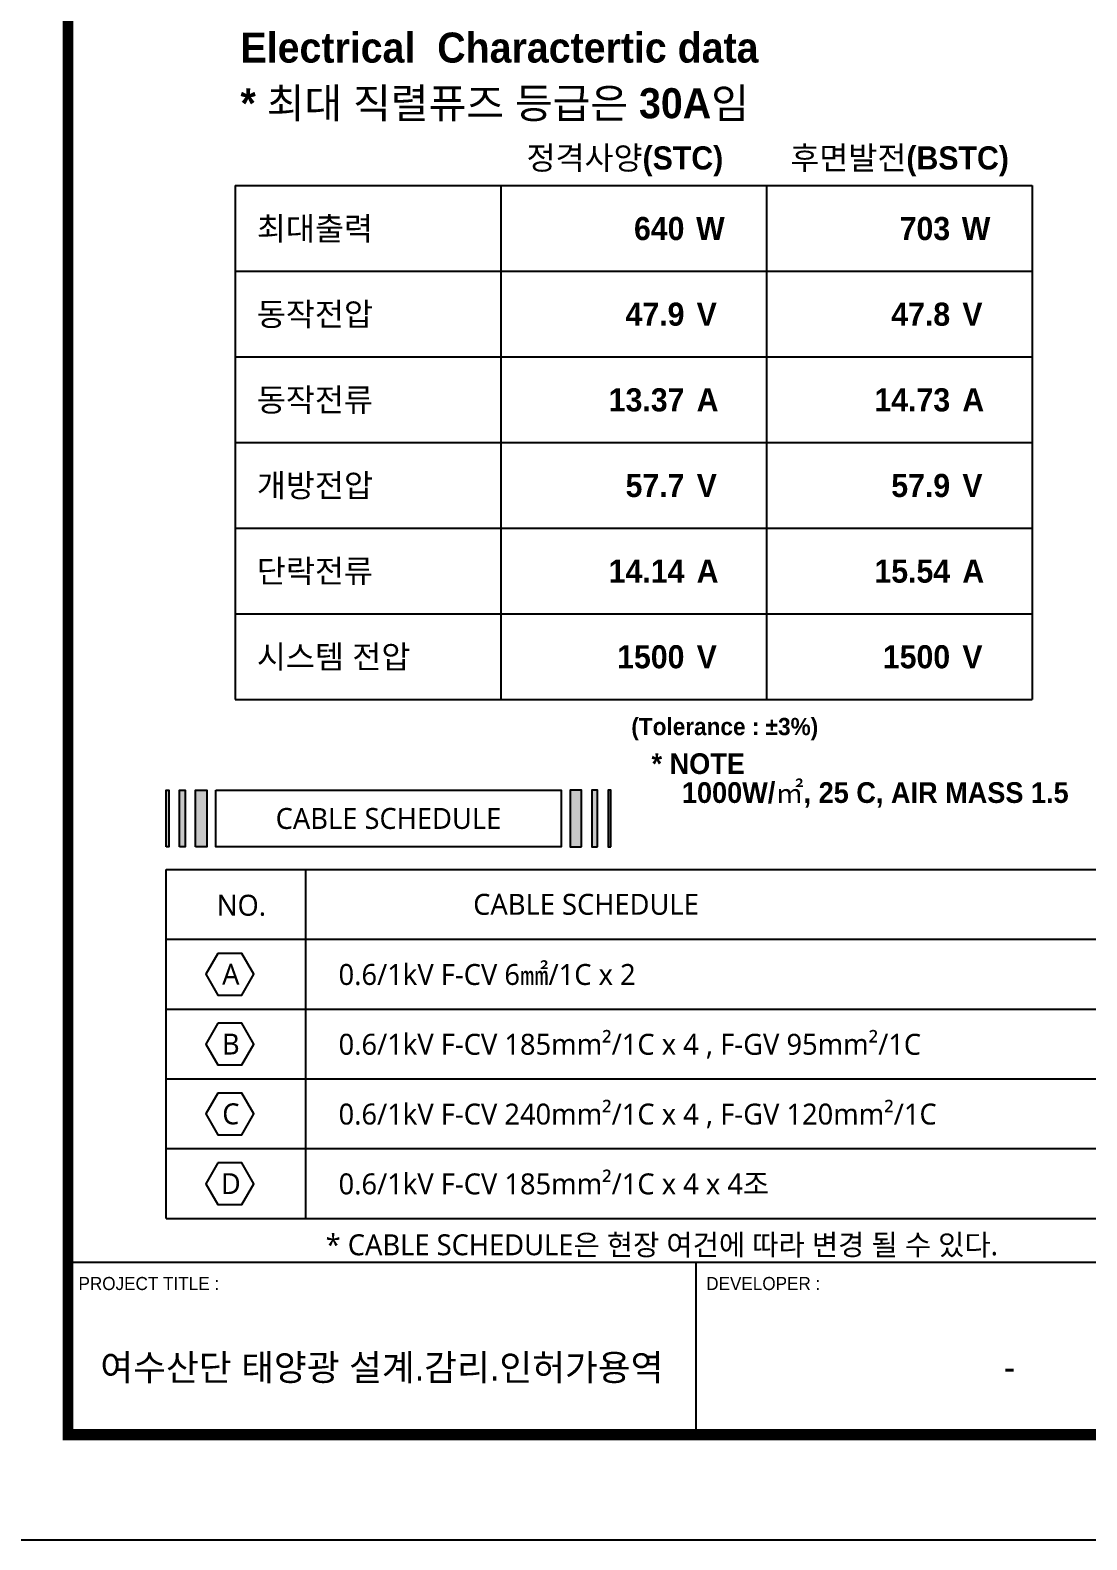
# Model space of a CAD drawing. Header units: millimetres. Extents: x 10297564 to 11610295, y -9287743 to -8409454.
# Drawn here: x 10469041 to 10489239, y -8795210 to -8766349 of the extents above; entities that cross this region are included whole.
import ezdxf
from ezdxf.enums import TextEntityAlignment as Align

# ---------------------------------------------------------------- set-up
doc = ezdxf.new("R2010")
doc.units = ezdxf.units.MM
doc.header["$LTSCALE"] = 100
for name, color, linetype in [('_도곽_마크', 7, 'Continuous'), ('BOX', 7, 'Continuous'), ('BOX_Def', 8, 'Continuous'), ('dim', 7, 'Continuous'), ('E-TEXT-BOX', 7, 'Continuous'), ('text', 7, 'Continuous'), ('TEXTLINE', 1, 'Continuous')]:
    doc.layers.add(name, color=color, linetype=linetype)
doc.layers.add('DIJ1-TEXT', color=7, linetype='Continuous', lineweight=5)
doc.layers.add('TITLE', color=7, linetype='Continuous', lineweight=0)
doc.styles.add('MG', font='malgun.ttf')
doc.styles.add('RomanS', font='Dotum.ttf')
doc.styles.add('TITLE', font='H2GTRE.TTF')
doc.styles.add('굴림', font='')
doc.styles.get('굴림').set_extended_font_data('Gulim', bold=True)

# ---------------------------------------------------------------- blocks, each defined once
blk = doc.blocks.new('A$C78AD5414')
at = {"layer": '_도곽_마크'}
for points in [[(40, 53), (40, 21)], [(160, 53), (40, 53)], [(160, 53), (160, 21)], [(280, 53), (160, 53)], [(40, 21), (811, 21)]]:
    blk.add_lwpolyline(points, dxfattribs=at)
at = {"layer": 'BOX', "const_width": 2}
blk.add_lwpolyline([(40, 20), (40, 574), (811, 574), (811, 20)], close=True, dxfattribs=at)
at = {"layer": 'BOX_Def'}
blk.add_lwpolyline([(0, 0), (841, 0), (841, 594), (0, 594)], close=True, dxfattribs=at)
at = {"style": 'TITLE'}
for s, p in [('여수산단 태양광 설계.감리.인허가용역', (100, 33)), ('-', (220, 33))]:
    blk.add_text(s, height=5, dxfattribs=at).set_placement(p, align=Align.MIDDLE)
at = {"layer": 'DIJ1-TEXT', "style": 'RomanS'}
for s, p in [('PROJECT TITLE :', (42, 49)), ('DEVELOPER :', (162, 49))]:
    blk.add_text(s, height=2.5, dxfattribs=at).set_placement(p, align=Align.MIDDLE_LEFT)

msp = doc.modelspace()

# ---------------------------------------------------------------- hatches: boundary and pattern name
at = {"layer": 'TEXTLINE', "linetype": 'Continuous'}
h = msp.add_hatch(color=1, dxfattribs=at)
h.set_gradient(color1=(153, 76, 0), one_color=1, tint=1)
h.paths.add_polyline_path([(10471639.2, -8781960.7), (10471639.2, -8780877.4), (10471693.4, -8780877.4), (10471693.4, -8781960.7)])
h = msp.add_hatch(color=1, dxfattribs=at)
h.set_gradient(color1=(153, 76, 0), one_color=1, tint=1)
h.paths.add_polyline_path([(10471893.5, -8781960.7), (10471893.5, -8780877.4), (10472001.8, -8780877.4), (10472001.8, -8781960.7)])
h = msp.add_hatch(color=1, dxfattribs=at)
h.set_gradient(color1=(153, 76, 0), one_color=1, tint=1)
h.paths.add_polyline_path([(10472201.9, -8781960.7), (10472201.9, -8780877.4), (10472418.6, -8780877.4), (10472418.6, -8781960.7)])
at = {"layer": 'TEXTLINE'}
h = msp.add_hatch(color=1, dxfattribs=at)
h.set_gradient(color1=(153, 76, 0), one_color=1, tint=1)
h.paths.add_polyline_path([(10479577.8, -8781960.7), (10479577.8, -8780877.4), (10479361.1, -8780877.4), (10479361.1, -8781960.7)])
at = {"layer": 'TEXTLINE', "linetype": 'Continuous'}
h = msp.add_hatch(color=1, dxfattribs=at)
h.set_gradient(color1=(153, 76, 0), one_color=1, tint=1)
h.paths.add_polyline_path([(10479886.2, -8781960.7), (10479886.2, -8780877.4), (10479777.9, -8780877.4), (10479777.9, -8781960.7)])
h = msp.add_hatch(color=1, dxfattribs=at)
h.set_gradient(color1=(153, 76, 0), one_color=1, tint=1)
h.paths.add_polyline_path([(10480140.5, -8781960.7), (10480140.5, -8780877.4), (10480086.4, -8780877.4), (10480086.4, -8781960.7)])

# ---------------------------------------------------------------- linework, layer by layer
at = {"color": 6, "lineweight": -3}
for p, q in [((10472960, -8769319.8), (10472960, -8779143.6)), ((10472960, -8769319.8), (10488197.5, -8769319.8)), ((10478039.2, -8769319.8), (10478039.2, -8779143.6)), ((10483118.4, -8769319.8), (10483118.4, -8779143.6)), ((10488197.5, -8769319.8), (10488197.5, -8779143.6)), ((10472960, -8770957.1), (10488197.5, -8770957.1)), ((10472960, -8772594.4), (10488197.5, -8772594.4)), ((10472960, -8774231.7), (10488197.5, -8774231.7)), ((10472960, -8775869), (10488197.5, -8775869)), ((10472960, -8777506.3), (10488197.5, -8777506.3)), ((10472960, -8779143.6), (10488197.5, -8779143.6))]:
    msp.add_line(p, q, dxfattribs=at)
at = {"layer": 'dim', "color": 1}
for points in [[(10472628.7, -8784000), (10472398.6, -8784398.5), (10472628.7, -8784797.1), (10473088.9, -8784797.1), (10473319, -8784398.5), (10473088.9, -8784000)], [(10472628.7, -8785334.4), (10472398.6, -8785733), (10472628.7, -8786131.5), (10473088.9, -8786131.5), (10473319, -8785733), (10473088.9, -8785334.4)], [(10472628.7, -8786668.9), (10472398.6, -8787067.4), (10472628.7, -8787466), (10473088.9, -8787466), (10473319, -8787067.4), (10473088.9, -8786668.9)], [(10472628.7, -8788003.3), (10472398.6, -8788401.9), (10472628.7, -8788800.4), (10473088.9, -8788800.4), (10473319, -8788401.9), (10473088.9, -8788003.3)]]:
    msp.add_lwpolyline(points, close=True, dxfattribs=at)
at = {"layer": 'E-TEXT-BOX', "color": 1}
for p, q in [((10471639.2, -8789065.2), (10471639.2, -8782393)), ((10471639.2, -8782393), (10501264.7, -8782393)), ((10474305.2, -8782393), (10474305.2, -8789065.2)), ((10471639.2, -8783727.4), (10501264.7, -8783727.4)), ((10471639.2, -8785061.9), (10501264.7, -8785061.9)), ((10471639.2, -8786396.3), (10501264.7, -8786396.3)), ((10471639.2, -8787730.8), (10501264.7, -8787730.8)), ((10471639.2, -8787730.8), (10501264.7, -8787730.8)), ((10471639.2, -8789065.2), (10501264.7, -8789065.2))]:
    msp.add_line(p, q, dxfattribs=at)
at = {"layer": 'TEXTLINE', "color": 1, "linetype": 'Continuous'}
for points in [[(10471639.2, -8781960.7), (10471639.2, -8780877.4), (10471693.4, -8780877.4), (10471693.4, -8781960.7)], [(10471893.5, -8781960.7), (10471893.5, -8780877.4), (10472001.8, -8780877.4), (10472001.8, -8781960.7)], [(10472201.9, -8781960.7), (10472201.9, -8780877.4), (10472418.6, -8780877.4), (10472418.6, -8781960.7)], [(10479577.8, -8781960.7), (10479577.8, -8780877.4), (10479361.1, -8780877.4), (10479361.1, -8781960.7)], [(10479886.2, -8781960.7), (10479886.2, -8780877.4), (10479777.9, -8780877.4), (10479777.9, -8781960.7)], [(10480140.5, -8781960.7), (10480140.5, -8780877.4), (10480086.4, -8780877.4), (10480086.4, -8781960.7)]]:
    msp.add_lwpolyline(points, close=True, dxfattribs=at)
at = {"layer": 'TEXTLINE', "color": 1}
msp.add_lwpolyline([(10472589.5, -8780877.4), (10479190.2, -8780877.4), (10479190.2, -8781960.7), (10472589.5, -8781960.7)], close=True, dxfattribs=at)

# ---------------------------------------------------------------- block references
at = {"layer": 'TITLE', "color": 4, "xscale": 100, "yscale": 100, "zscale": 100}
msp.add_blockref('A$C78AD5414', (10465764, -8795209.7), dxfattribs=at)

# ---------------------------------------------------------------- texts
at = {"layer": 'text', "color": 7, "lineweight": -3, "style": '굴림'}
for s, height, p in [('Electrical  Charactertic data', 574.694, (10473060.5, -8766969.1)), ('* 최대 직렬퓨즈 등급은 30A임', 574.694, (10473060.5, -8768032.4)), ('최대출력', 442.07, (10473374, -8770361.9)), ('W', 442.1, (10481770.8, -8770361.9)), ('W', 442.1, (10486850, -8770361.9)), ('동작전압', 442.07, (10473374, -8771999.2)), ('V', 442.1, (10481781.1, -8771999.2)), ('V', 442.1, (10486860.3, -8771999.2)), ('동작전류', 442.07, (10473374, -8773636.5)), ('A', 442.1, (10481781.1, -8773636.5)), ('A', 442.1, (10486860.3, -8773636.5)), ('개방전압', 442.07, (10473374, -8775273.8)), ('V', 442.1, (10481781.1, -8775273.8)), ('V', 442.1, (10486860.3, -8775273.8)), ('단락전류', 442.07, (10473374, -8776911.1)), ('A', 442.1, (10481781.1, -8776911.1)), ('A', 442.1, (10486860.3, -8776911.1)), ('시스템 전압', 442.07, (10473374, -8778548.4)), ('V', 442.1, (10481781.1, -8778548.4)), ('V', 442.1, (10486860.3, -8778548.4))]:
    msp.add_text(s, height=height, dxfattribs=at).set_placement(p)
for s, p in [('정격사양(STC)', (10482288.9, -8769011.7)), ('후면발전(BSTC)', (10487749.9, -8769011.7)), ('640', (10481547.9, -8770361.9)), ('703', (10486627.1, -8770361.9)), ('47.9', (10481547.7, -8771999.2)), ('47.8', (10486626.9, -8771999.2)), ('13.37', (10481547.7, -8773636.5)), ('14.73', (10486626.9, -8773636.5)), ('57.7', (10481547.7, -8775273.8)), ('57.9', (10486626.9, -8775273.8)), ('14.14', (10481547.7, -8776911.1)), ('15.54', (10486626.9, -8776911.1)), ('1500', (10481547.7, -8778548.4)), ('1500', (10486626.9, -8778548.4))]:
    msp.add_text(s, height=442.07, dxfattribs=at).set_placement(p, align=Align.RIGHT)
at = {"layer": 'text', "color": 3, "style": '굴림'}
for s, height, p in [('(Tolerance : %%P3%%%)', 330.047, (10480532.4, -8779826.6)), ('* NOTE', 396.06, (10480918.3, -8780569.3)), ('1000W/㎡, 25 C, AIR MASS 1.5', 396.056, (10481499.2, -8781122))]:
    msp.add_text(s, height=height, dxfattribs=at).set_placement(p)
at = {"layer": 'text', "style": 'MG'}
msp.add_text('CABLE SCHEDULE', height=400, dxfattribs=at).set_placement((10475889.9, -8781419), align=Align.MIDDLE)
for s, p in [('NO.', (10472607.7, -8783278.3)), ('0.6/1kV F-CV 6㎟/1C x 2', (10474936.1, -8784601.8)), ('0.6/1kV F-CV 185mm²/1C x 4 , F-GV 95mm²/1C', (10474936.1, -8785936.3)), ('0.6/1kV F-CV 240mm²/1C x 4 , F-GV 120mm²/1C', (10474936.1, -8787270.7)), ('0.6/1kV F-CV 185mm²/1C x 4 x 4조', (10474936.1, -8788605.2)), ('* CABLE SCHEDULE은 현장 여건에 따라 변경 될 수 있다.', (10474689.1, -8789769.8))]:
    msp.add_text(s, height=400, dxfattribs=at).set_placement(p)
for s, p in [('CABLE SCHEDULE', (10479665.8, -8783060.2)), ('A', (10472875.8, -8784397.2)), ('B', (10472875.8, -8785731.7)), ('C', (10472875.8, -8787066.1)), ('D', (10472875.8, -8788400.6))]:
    msp.add_text(s, height=400, dxfattribs=at).set_placement(p, align=Align.MIDDLE_CENTER)

doc.saveas('drawing.dxf')
